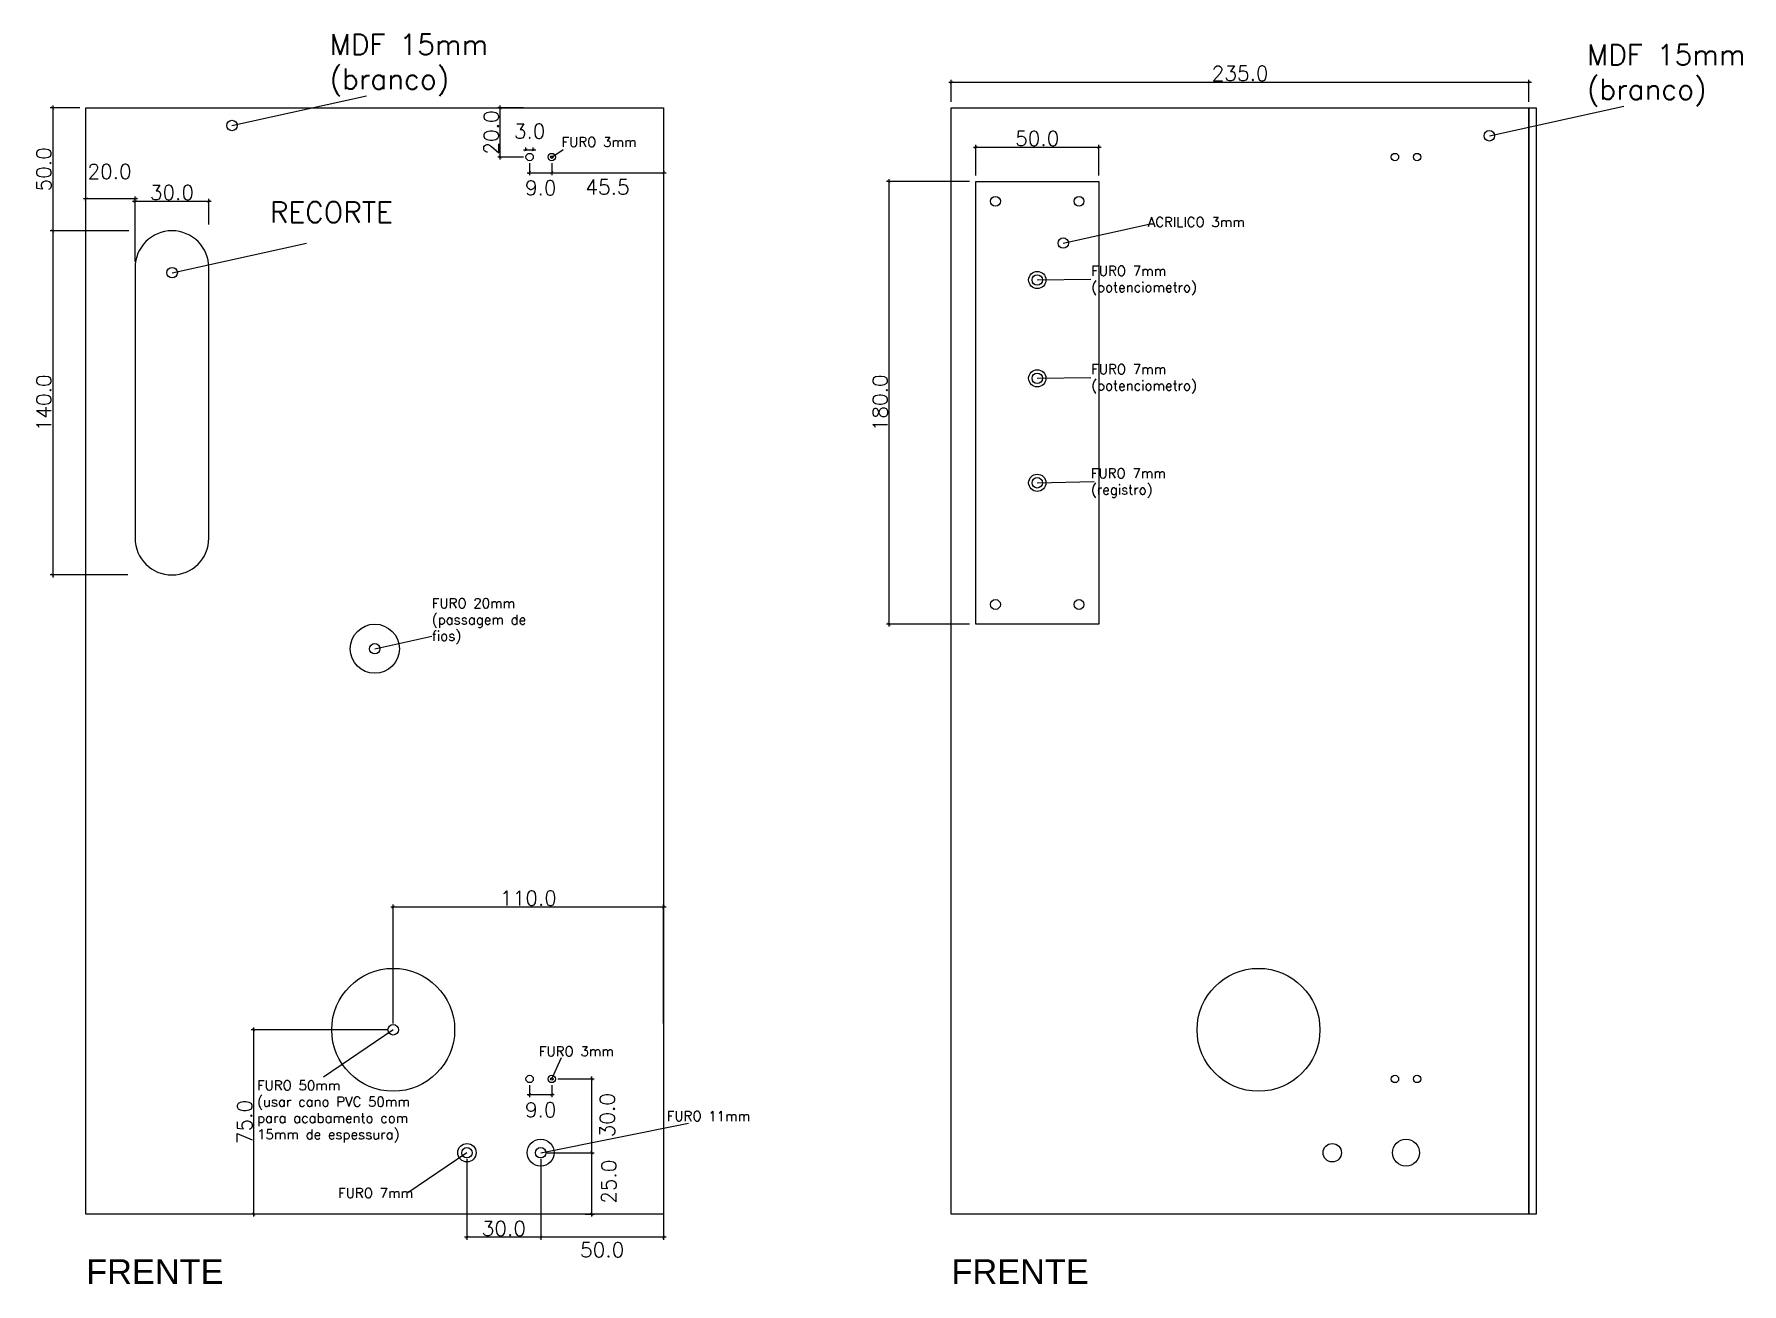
# Model space of a CAD drawing. Header units: millimetres. Extents: x 375 to 6718, y -847 to 3071.
# Drawn here: x 5047 to 5742, y 844 to 1352 of the extents above; entities that cross this region are included whole.
import ezdxf

# ---------------------------------------------------------------- set-up
doc = ezdxf.new("R2010")
doc.units = ezdxf.units.MM
doc.header["$LTSCALE"] = 10
for name, color, linetype in [('01', 1, 'Continuous'), ('1000-dim1', 1, 'Continuous'), ('2', 2, 'Continuous'), ('Carimbo', 2, 'Continuous')]:
    doc.layers.add(name, color=color, linetype=linetype)
doc.layers.add('B-TEXTO02', color=2, linetype='Continuous', lineweight=20)
doc.styles.add('r80', font='romans.shx')
doc.styles.add('SR80-001', font='romans.shx', dxfattribs={"height": 0.2})
doc.styles.add('T7', font='arial.ttf')
doc.dimstyles.new('cadnorma_dim1', dxfattribs={"dimscale": 0, "dimtxt": 6, "dimasz": 1.2, "dimexe": 1, "dimexo": 2.5, "dimgap": 0.6, "dimtad": 1, "dimdec": 1, "dimzin": 4, "dimdsep": 46, "dimtxsty": 'r80', "dimblk": 'ARCHTICK', "dimcen": -1, "dimdle": 1, "dimclrd": 1, "dimclre": 1, "dimclrt": 2, "dimaunit": 1, "dimazin": 0, "dimtfac": 1, "dimtdec": 1, "dimtix": 1, "dimtmove": 2, "dimatfit": 0, "dimfxl": 0, "dimtolj": 1, "dimtzin": 0, "dimarcsym": 0})

# ---------------------------------------------------------------- blocks, each defined once
blk = doc.blocks.new('_ArchTick')
at = {"color": 0, "linetype": 'ByBlock', "const_width": 0.15}
blk.add_lwpolyline([(-0.5, -0.5), (0.5, 0.5)], dxfattribs=at)
blk = doc.blocks.new('*D33')
at = {"layer": '1000-dim1', "color": 1, "lineweight": -2}
for p, q in [((5087, 1284.04), (5119, 1284.04)), ((5088, 1274.55), (5088, 1285.04)), ((5118, 1274.55), (5118, 1285.04))]:
    blk.add_line(p, q, dxfattribs=at)
at = {"layer": 'Defpoints', "color": 0}
for p in [(5118, 1284.04), (5088, 1272.05), (5118, 1272.05)]:
    blk.add_point(p, dxfattribs=at)
at = {"layer": '1000-dim1', "color": 1, "lineweight": -2, "xscale": 1.2, "yscale": 1.2, "zscale": 1.2, "rotation": 180}
blk.add_blockref('_ArchTick', (5088, 1284.04), dxfattribs=at)
at = {"layer": '1000-dim1', "color": 1, "lineweight": -2, "xscale": 1.2, "yscale": 1.2, "zscale": 1.2}
blk.add_blockref('_ArchTick', (5118, 1284.04), dxfattribs=at)
at = {"layer": '1000-dim1', "color": 2, "insert": (5103, 1287.64), "char_height": 6, "attachment_point": 5, "style": 'r80'}
blk.add_mtext('\\A1;30.0', dxfattribs=at)
blk = doc.blocks.new('*D34')
at = {"layer": '1000-dim1', "color": 1, "lineweight": -2}
for p, q in [((5085.5, 1272.05), (5053.48, 1272.05)), ((5054.48, 1273.05), (5054.48, 1131.05)), ((5085.07, 1132.05), (5053.48, 1132.05))]:
    blk.add_line(p, q, dxfattribs=at)
at = {"layer": 'Defpoints', "color": 0}
for p in [(5088, 1272.05), (5054.48, 1132.05), (5087.57, 1132.05)]:
    blk.add_point(p, dxfattribs=at)
at = {"layer": '1000-dim1', "color": 1, "lineweight": -2, "xscale": 1.2, "yscale": 1.2, "zscale": 1.2}
for p, rotation in [((5054.48, 1272.05), 90), ((5054.48, 1132.05), 270)]:
    blk.add_blockref('_ArchTick', p, dxfattribs=dict(at, rotation=rotation))
at = {"layer": '1000-dim1', "color": 2, "insert": (5050.88, 1202.05), "char_height": 6, "attachment_point": 5, "rotation": 90, "style": 'r80'}
blk.add_mtext('\\A1;140.0', dxfattribs=at)
blk = doc.blocks.new('*D35')
at = {"layer": '1000-dim1', "color": 1, "lineweight": -2}
for p, q in [((5065.5, 1322.05), (5053.48, 1322.05)), ((5054.48, 1323.05), (5054.48, 1271.05)), ((5065.5, 1272.05), (5053.48, 1272.05))]:
    blk.add_line(p, q, dxfattribs=at)
at = {"layer": 'Defpoints', "color": 0}
for p in [(5068, 1322.05), (5054.48, 1272.05), (5068, 1272.05)]:
    blk.add_point(p, dxfattribs=at)
at = {"layer": '1000-dim1', "color": 1, "lineweight": -2, "xscale": 1.2, "yscale": 1.2, "zscale": 1.2}
for p, rotation in [((5054.48, 1322.05), 90), ((5054.48, 1272.05), 270)]:
    blk.add_blockref('_ArchTick', p, dxfattribs=dict(at, rotation=rotation))
at = {"layer": '1000-dim1', "color": 2, "insert": (5050.88, 1297.05), "char_height": 6, "attachment_point": 5, "rotation": 90, "style": 'r80'}
blk.add_mtext('\\A1;50.0', dxfattribs=at)
blk = doc.blocks.new('*D36')
at = {"layer": '1000-dim1', "color": 1, "lineweight": -2}
for p, q in [((5248.5, 1299.55), (5248.5, 1294.69)), ((5257.5, 1299.55), (5257.5, 1294.69)), ((5247.5, 1295.69), (5258.5, 1295.69))]:
    blk.add_line(p, q, dxfattribs=at)
at = {"layer": 'Defpoints', "color": 0}
for p in [(5248.5, 1302.05), (5257.5, 1302.05), (5257.5, 1295.69)]:
    blk.add_point(p, dxfattribs=at)
at = {"layer": '1000-dim1', "color": 1, "lineweight": -2, "xscale": 1.2, "yscale": 1.2, "zscale": 1.2, "rotation": 180}
blk.add_blockref('_ArchTick', (5248.5, 1295.69), dxfattribs=at)
at = {"layer": '1000-dim1', "color": 1, "lineweight": -2, "xscale": 1.2, "yscale": 1.2, "zscale": 1.2}
blk.add_blockref('_ArchTick', (5257.5, 1295.69), dxfattribs=at)
at = {"layer": '1000-dim1', "color": 2, "insert": (5253, 1289.48), "char_height": 6, "attachment_point": 5, "style": 'r80'}
blk.add_mtext('\\A1;9.0', dxfattribs=at)
blk = doc.blocks.new('*D37')
at = {"layer": '1000-dim1', "color": 1, "lineweight": -2}
for p, q in [((5246, 1304.92), (5251, 1304.92)), ((5247, 1304.55), (5247, 1305.92)), ((5250, 1304.55), (5250, 1305.92))]:
    blk.add_line(p, q, dxfattribs=at)
at = {"layer": 'Defpoints', "color": 0}
for p in [(5247, 1302.05), (5250, 1304.92), (5250, 1302.05)]:
    blk.add_point(p, dxfattribs=at)
at = {"layer": '1000-dim1', "color": 1, "lineweight": -2, "xscale": 1.2, "yscale": 1.2, "zscale": 1.2, "rotation": 180}
blk.add_blockref('_ArchTick', (5247, 1304.92), dxfattribs=at)
at = {"layer": '1000-dim1', "color": 1, "lineweight": -2, "xscale": 1.2, "yscale": 1.2, "zscale": 1.2}
blk.add_blockref('_ArchTick', (5250, 1304.92), dxfattribs=at)
at = {"layer": '1000-dim1', "color": 2, "insert": (5248.5, 1312.59), "char_height": 6, "attachment_point": 5, "style": 'r80'}
blk.add_mtext('\\A1;3.0', dxfattribs=at)
blk = doc.blocks.new('*D38')
at = {"layer": '1000-dim1', "color": 1, "lineweight": -2}
for p, q in [((5248.5, 924.55), (5248.5, 919.69)), ((5257.5, 924.55), (5257.5, 919.69)), ((5247.5, 920.69), (5258.5, 920.69))]:
    blk.add_line(p, q, dxfattribs=at)
at = {"layer": 'Defpoints', "color": 0}
for p in [(5248.5, 927.05), (5257.5, 927.05), (5257.5, 920.69)]:
    blk.add_point(p, dxfattribs=at)
at = {"layer": '1000-dim1', "color": 1, "lineweight": -2, "xscale": 1.2, "yscale": 1.2, "zscale": 1.2, "rotation": 180}
blk.add_blockref('_ArchTick', (5248.5, 920.69), dxfattribs=at)
at = {"layer": '1000-dim1', "color": 1, "lineweight": -2, "xscale": 1.2, "yscale": 1.2, "zscale": 1.2}
blk.add_blockref('_ArchTick', (5257.5, 920.69), dxfattribs=at)
at = {"layer": '1000-dim1', "color": 2, "insert": (5253, 914.48), "char_height": 6, "attachment_point": 5, "style": 'r80'}
blk.add_mtext('\\A1;9.0', dxfattribs=at)
blk = doc.blocks.new('*D39')
at = {"layer": '1000-dim1', "color": 1, "lineweight": -2}
for p, q in [((5253, 894.55), (5253, 861.65)), ((5303, 894.55), (5303, 861.65)), ((5304, 862.65), (5252, 862.65))]:
    blk.add_line(p, q, dxfattribs=at)
at = {"layer": 'Defpoints', "color": 0}
for p in [(5253, 897.05), (5303, 897.05), (5253, 862.65)]:
    blk.add_point(p, dxfattribs=at)
at = {"layer": '1000-dim1', "color": 1, "lineweight": -2, "xscale": 1.2, "yscale": 1.2, "zscale": 1.2, "rotation": 180}
blk.add_blockref('_ArchTick', (5253, 862.65), dxfattribs=at)
at = {"layer": '1000-dim1', "color": 1, "lineweight": -2, "xscale": 1.2, "yscale": 1.2, "zscale": 1.2}
blk.add_blockref('_ArchTick', (5303, 862.65), dxfattribs=at)
at = {"layer": '1000-dim1', "color": 2, "insert": (5278, 857.51), "char_height": 6, "attachment_point": 5, "style": 'r80'}
blk.add_mtext('\\A1;50.0', dxfattribs=at)
blk = doc.blocks.new('*D40')
at = {"layer": '1000-dim1', "color": 1, "lineweight": -2}
for p, q in [((5223, 894.55), (5223, 861.65)), ((5253, 894.55), (5253, 861.65)), ((5254, 862.65), (5222, 862.65))]:
    blk.add_line(p, q, dxfattribs=at)
at = {"layer": 'Defpoints', "color": 0}
for p in [(5223, 897.05), (5253, 897.05), (5223, 862.65)]:
    blk.add_point(p, dxfattribs=at)
at = {"layer": '1000-dim1', "color": 1, "lineweight": -2, "xscale": 1.2, "yscale": 1.2, "zscale": 1.2, "rotation": 180}
blk.add_blockref('_ArchTick', (5223, 862.65), dxfattribs=at)
at = {"layer": '1000-dim1', "color": 1, "lineweight": -2, "xscale": 1.2, "yscale": 1.2, "zscale": 1.2}
blk.add_blockref('_ArchTick', (5253, 862.65), dxfattribs=at)
at = {"layer": '1000-dim1', "color": 2, "insert": (5238, 866.25), "char_height": 6, "attachment_point": 5, "style": 'r80'}
blk.add_mtext('\\A1;30.0', dxfattribs=at)
blk = doc.blocks.new('*D41')
at = {"layer": '1000-dim1', "color": 1, "lineweight": -2}
for p, q in [((5419, 1332.49), (5656, 1332.49)), ((5420, 1324.55), (5420, 1333.49)), ((5655, 1324.55), (5655, 1333.49))]:
    blk.add_line(p, q, dxfattribs=at)
at = {"layer": 'Defpoints', "color": 0}
for p in [(5655, 1332.49), (5420, 1322.05), (5655, 1322.05)]:
    blk.add_point(p, dxfattribs=at)
at = {"layer": '1000-dim1', "color": 1, "lineweight": -2, "xscale": 1.2, "yscale": 1.2, "zscale": 1.2, "rotation": 180}
blk.add_blockref('_ArchTick', (5420, 1332.49), dxfattribs=at)
at = {"layer": '1000-dim1', "color": 1, "lineweight": -2, "xscale": 1.2, "yscale": 1.2, "zscale": 1.2}
blk.add_blockref('_ArchTick', (5655, 1332.49), dxfattribs=at)
at = {"layer": '1000-dim1', "color": 2, "insert": (5537.5, 1336.09), "char_height": 6, "attachment_point": 5, "style": 'r80'}
blk.add_mtext('\\A1;235.0', dxfattribs=at)
blk = doc.blocks.new('*D42')
at = {"layer": '1000-dim1', "color": 1, "lineweight": -2}
for p, q in [((5429, 1306), (5481, 1306)), ((5430, 1294.55), (5430, 1307)), ((5480, 1294.55), (5480, 1307))]:
    blk.add_line(p, q, dxfattribs=at)
at = {"layer": 'Defpoints', "color": 0}
for p in [(5480, 1306), (5430, 1292.05), (5480, 1292.05)]:
    blk.add_point(p, dxfattribs=at)
at = {"layer": '1000-dim1', "color": 1, "lineweight": -2, "xscale": 1.2, "yscale": 1.2, "zscale": 1.2, "rotation": 180}
blk.add_blockref('_ArchTick', (5430, 1306), dxfattribs=at)
at = {"layer": '1000-dim1', "color": 1, "lineweight": -2, "xscale": 1.2, "yscale": 1.2, "zscale": 1.2}
blk.add_blockref('_ArchTick', (5480, 1306), dxfattribs=at)
at = {"layer": '1000-dim1', "color": 2, "insert": (5455, 1309.6), "char_height": 6, "attachment_point": 5, "style": 'r80'}
blk.add_mtext('\\A1;50.0', dxfattribs=at)
blk = doc.blocks.new('*D43')
at = {"layer": '1000-dim1', "color": 1, "lineweight": -2}
for p, q in [((5394.66, 1293.05), (5394.66, 1111.05)), ((5427.5, 1292.05), (5393.66, 1292.05)), ((5427.5, 1112.05), (5393.66, 1112.05))]:
    blk.add_line(p, q, dxfattribs=at)
at = {"layer": 'Defpoints', "color": 0}
for p in [(5430, 1292.05), (5394.66, 1112.05), (5430, 1112.05)]:
    blk.add_point(p, dxfattribs=at)
at = {"layer": '1000-dim1', "color": 1, "lineweight": -2, "xscale": 1.2, "yscale": 1.2, "zscale": 1.2}
for p, rotation in [((5394.66, 1292.05), 90), ((5394.66, 1112.05), 270)]:
    blk.add_blockref('_ArchTick', p, dxfattribs=dict(at, rotation=rotation))
at = {"layer": '1000-dim1', "color": 2, "insert": (5391.06, 1202.05), "char_height": 6, "attachment_point": 5, "rotation": 90, "style": 'r80'}
blk.add_mtext('\\A1;180.0', dxfattribs=at)
blk = doc.blocks.new('*D44')
at = {"layer": '1000-dim1', "color": 1, "lineweight": -2}
for p, q in [((5255.5, 897.05), (5274.74, 897.05)), ((5273.74, 871.05), (5273.74, 898.05)), ((5271.14, 872.05), (5274.74, 872.05))]:
    blk.add_line(p, q, dxfattribs=at)
at = {"layer": 'Defpoints', "color": 0}
for p in [(5253, 897.05), (5273.74, 897.05), (5268.64, 872.05)]:
    blk.add_point(p, dxfattribs=at)
at = {"layer": '1000-dim1', "color": 1, "lineweight": -2, "xscale": 1.2, "yscale": 1.2, "zscale": 1.2}
for p, rotation in [((5273.74, 897.05), 90), ((5273.74, 872.05), 270)]:
    blk.add_blockref('_ArchTick', p, dxfattribs=dict(at, rotation=rotation))
at = {"layer": '1000-dim1', "color": 2, "insert": (5280.76, 885.27), "char_height": 6, "attachment_point": 5, "rotation": 90, "style": 'r80'}
blk.add_mtext('\\A1;25.0', dxfattribs=at)
blk = doc.blocks.new('*D45')
at = {"layer": '1000-dim1', "color": 1, "lineweight": -2}
for p, q in [((5260, 927.05), (5274.74, 927.05)), ((5273.74, 896.05), (5273.74, 928.05)), ((5255.5, 897.05), (5274.74, 897.05))]:
    blk.add_line(p, q, dxfattribs=at)
at = {"layer": 'Defpoints', "color": 0}
for p in [(5257.5, 927.05), (5273.74, 927.05), (5253, 897.05)]:
    blk.add_point(p, dxfattribs=at)
at = {"layer": '1000-dim1', "color": 1, "lineweight": -2, "xscale": 1.2, "yscale": 1.2, "zscale": 1.2}
for p, rotation in [((5273.74, 927.05), 90), ((5273.74, 897.05), 270)]:
    blk.add_blockref('_ArchTick', p, dxfattribs=dict(at, rotation=rotation))
at = {"layer": '1000-dim1', "color": 2, "insert": (5280.11, 912.33), "char_height": 6, "attachment_point": 5, "rotation": 90, "style": 'r80'}
blk.add_mtext('\\A1;30.0', dxfattribs=at)
blk = doc.blocks.new('*D46')
at = {"layer": '1000-dim1', "color": 1, "lineweight": -2}
for p, q in [((5068, 1259.55), (5068, 1286.04)), ((5088, 1259.55), (5088, 1286.04)), ((5089, 1285.04), (5067, 1285.04))]:
    blk.add_line(p, q, dxfattribs=at)
at = {"layer": 'Defpoints', "color": 0}
for p in [(5068, 1285.04), (5068, 1257.05), (5088, 1257.05)]:
    blk.add_point(p, dxfattribs=at)
at = {"layer": '1000-dim1', "color": 1, "lineweight": -2, "xscale": 1.2, "yscale": 1.2, "zscale": 1.2, "rotation": 180}
blk.add_blockref('_ArchTick', (5068, 1285.04), dxfattribs=at)
at = {"layer": '1000-dim1', "color": 1, "lineweight": -2, "xscale": 1.2, "yscale": 1.2, "zscale": 1.2}
blk.add_blockref('_ArchTick', (5088, 1285.04), dxfattribs=at)
at = {"layer": '1000-dim1', "color": 2, "insert": (5077.64, 1296.15), "char_height": 6, "attachment_point": 5, "style": 'r80'}
blk.add_mtext('\\A1;20.0', dxfattribs=at)
blk = doc.blocks.new('*D47')
at = {"layer": '1000-dim1', "color": 1, "lineweight": -2}
for p, q in [((5192, 997.01), (5304, 997.01)), ((5193, 949.55), (5193, 998.01)), ((5303, 949.55), (5303, 998.01))]:
    blk.add_line(p, q, dxfattribs=at)
at = {"layer": 'Defpoints', "color": 0}
for p in [(5303, 997.01), (5193, 947.05), (5303, 947.05)]:
    blk.add_point(p, dxfattribs=at)
at = {"layer": '1000-dim1', "color": 1, "lineweight": -2, "xscale": 1.2, "yscale": 1.2, "zscale": 1.2, "rotation": 180}
blk.add_blockref('_ArchTick', (5193, 997.01), dxfattribs=at)
at = {"layer": '1000-dim1', "color": 1, "lineweight": -2, "xscale": 1.2, "yscale": 1.2, "zscale": 1.2}
blk.add_blockref('_ArchTick', (5303, 997.01), dxfattribs=at)
at = {"layer": '1000-dim1', "color": 2, "insert": (5248, 1000.61), "char_height": 6, "attachment_point": 5, "style": 'r80'}
blk.add_mtext('\\A1;110.0', dxfattribs=at)
blk = doc.blocks.new('*D48')
at = {"layer": '1000-dim1', "color": 1, "lineweight": -2}
for p, q in [((5190.5, 947.05), (5135.19, 947.05)), ((5136.19, 948.05), (5136.19, 871.05)), ((5190.5, 872.05), (5135.19, 872.05))]:
    blk.add_line(p, q, dxfattribs=at)
at = {"layer": 'Defpoints', "color": 0}
for p in [(5193, 947.05), (5136.19, 872.05), (5193, 872.05)]:
    blk.add_point(p, dxfattribs=at)
at = {"layer": '1000-dim1', "color": 1, "lineweight": -2, "xscale": 1.2, "yscale": 1.2, "zscale": 1.2}
for p, rotation in [((5136.19, 947.05), 90), ((5136.19, 872.05), 270)]:
    blk.add_blockref('_ArchTick', p, dxfattribs=dict(at, rotation=rotation))
at = {"layer": '1000-dim1', "color": 2, "insert": (5132.59, 909.55), "char_height": 6, "attachment_point": 5, "rotation": 90, "style": 'r80'}
blk.add_mtext('\\A1;75.0', dxfattribs=at)
blk = doc.blocks.new('*D87')
at = {"layer": '1000-dim1', "color": 1, "lineweight": -2}
for p, q in [((5246, 1322.05), (5235.51, 1322.05)), ((5236.51, 1301.05), (5236.51, 1323.05)), ((5246, 1302.05), (5235.51, 1302.05))]:
    blk.add_line(p, q, dxfattribs=at)
at = {"layer": 'Defpoints', "color": 0}
for p in [(5236.51, 1322.05), (5248.5, 1322.05), (5248.5, 1302.05)]:
    blk.add_point(p, dxfattribs=at)
at = {"layer": '1000-dim1', "color": 1, "lineweight": -2, "xscale": 1.2, "yscale": 1.2, "zscale": 1.2}
for p, rotation in [((5236.51, 1322.05), 90), ((5236.51, 1302.05), 270)]:
    blk.add_blockref('_ArchTick', p, dxfattribs=dict(at, rotation=rotation))
at = {"layer": '1000-dim1', "color": 2, "insert": (5232.91, 1312.05), "char_height": 6, "attachment_point": 5, "rotation": 90, "style": 'r80'}
blk.add_mtext('\\A1;20.0', dxfattribs=at)
blk = doc.blocks.new('*D88')
at = {"layer": '1000-dim1', "color": 1, "lineweight": -2}
for p, q in [((5257.5, 1299.55), (5257.5, 1294.69)), ((5303, 1299.55), (5303, 1294.69)), ((5256.5, 1295.69), (5304, 1295.69))]:
    blk.add_line(p, q, dxfattribs=at)
at = {"layer": 'Defpoints', "color": 0}
for p in [(5257.5, 1302.05), (5303, 1302.05), (5303, 1295.69)]:
    blk.add_point(p, dxfattribs=at)
at = {"layer": '1000-dim1', "color": 1, "lineweight": -2, "xscale": 1.2, "yscale": 1.2, "zscale": 1.2, "rotation": 180}
blk.add_blockref('_ArchTick', (5257.5, 1295.69), dxfattribs=at)
at = {"layer": '1000-dim1', "color": 1, "lineweight": -2, "xscale": 1.2, "yscale": 1.2, "zscale": 1.2}
blk.add_blockref('_ArchTick', (5303, 1295.69), dxfattribs=at)
at = {"layer": '1000-dim1', "color": 2, "insert": (5280.17, 1289.85), "char_height": 6, "attachment_point": 5, "style": 'r80'}
blk.add_mtext('\\A1;45.5', dxfattribs=at)

msp = doc.modelspace()

# ---------------------------------------------------------------- linework, layer by layer
at = {"layer": '01'}
for p, q in [((5127.42, 1314.88), (5182.1, 1326.94)), ((5638.9, 1310.7), (5693.57, 1322.77)), ((5257.5, 1302.05), (5262.19, 1305.16)), ((5465.57, 1267.06), (5501.09, 1274.9)), ((5103.08, 1255.01), (5157.76, 1267.08)), ((5455, 1252.05), (5476.79, 1252.32)), ((5455, 1212.05), (5476.79, 1212.32)), ((5455, 1169.55), (5478.15, 1170.02)), ((5185.5, 1102.05), (5208.73, 1107.18)), ((5193, 947.05), (5164.58, 927.77)), ((5257.5, 927.05), (5261.4, 935.8)), ((5253, 897.05), (5313.17, 909.12)), ((5223, 897.05), (5198.99, 880.76))]:
    msp.add_line(p, q, dxfattribs=at)
for centre, radius in [((5127.42, 1314.88), 2.13), ((5638.9, 1310.7), 2.13), ((5257.5, 1302.05), 0.527), ((5465.57, 1267.06), 2.13), ((5103.08, 1255.01), 2.13), ((5455, 1252.05), 2.13), ((5455, 1212.05), 2.13), ((5455, 1169.55), 2.13), ((5185.5, 1102.05), 2.13), ((5193, 947.05), 2.13), ((5257.5, 927.05), 0.527), ((5223, 897.05), 2.13), ((5253, 897.05), 2.13)]:
    msp.add_circle(centre, radius, dxfattribs=at)
at = {"layer": '1000-dim1'}
for centre in [(5438, 1284.04), (5472, 1284.04), (5438, 1120.05), (5472, 1120.05)]:
    msp.add_circle(centre, 2, dxfattribs=at)
at = {"layer": '2'}
for points in [[(5068, 1322.05), (5303, 1322.05), (5303, 872.05), (5068, 872.05)], [(5420, 1322.05), (5655, 1322.05), (5655, 872.05), (5420, 872.05)], [(5658, 872.05), (5655, 872.05), (5655, 1322.05), (5658, 1322.05)], [(5430, 1292.05), (5480, 1292.05), (5480, 1112.05), (5430, 1112.05)]]:
    msp.add_lwpolyline(points, close=True, dxfattribs=at)
msp.add_lwpolyline([(5118, 1147.05), (5118, 1257.05, 1), (5088, 1257.05), (5088, 1147.05, 1)], format="xyb", close=True, dxfattribs=at)
for centre, radius in [((5248.5, 1302.05), 1.5), ((5257.5, 1302.05), 1.5), ((5600.5, 1302.05), 1.5), ((5609.5, 1302.05), 1.5), ((5455, 1252.05), 3.5), ((5455, 1212.05), 3.5), ((5455, 1169.55), 3.5), ((5185.5, 1102.05), 10), ((5193, 947.05), 25), ((5545, 947.05), 25), ((5248.5, 927.05), 1.5), ((5257.5, 927.05), 1.5), ((5600.5, 927.05), 1.5), ((5609.5, 927.05), 1.5), ((5223, 897.05), 3.75), ((5253, 897.05), 5.5), ((5575, 897.05), 3.75), ((5605, 897.05), 5.5)]:
    msp.add_circle(centre, radius, dxfattribs=at)

# ---------------------------------------------------------------- texts
at = {"layer": 'B-TEXTO02', "attachment_point": 4, "style": 'SR80-001'}
for s, insert, char_height, width in [('\\A1;MDF 15mm\\P(branco)', (5167.14, 1339.43), 8.4008, 89.6409), ('\\A1;MDF 15mm\\P(branco)', (5678.61, 1335.26), 8.4008, 89.6409), ('\\A1;FURO 3mm', (5261.52, 1308.18), 3.9755, 42.4204), ('\\A1;RECORTE', (5142.8, 1279.57), 8.4008, 89.6409), ('\\A1;ACRILICO 3mm', (5499.94, 1275.59), 3.9755, 42.4204), ('\\A1;FURO 7mm\\P(potenciometro)', (5476.99, 1251.77), 3.9755, 42.4204), ('\\A1;FURO 7mm\\P(potenciometro)', (5476.99, 1211.77), 3.9755, 42.4204), ('\\A1;FURO 7mm\\P(registro)', (5476.84, 1169.44), 3.9755, 42.4204), ('\\A1;FURO 20mm\\P(passagem de fios)', (5208.73, 1113.25), 3.9755, 42.4204), ('\\A1;FURO 3mm', (5252.29, 938.32), 3.9755, 42.4204), ('\\A1;FURO 50mm\\P(usar cano PVC 50mm para acabamento com 15mm de espessura)', (5137.63, 913.82), 3.9755, 72.5033), ('\\A1;FURO 11mm', (5304.33, 911.93), 3.9755, 42.4204), ('\\A1;FURO 7mm', (5170.63, 880.66), 3.9755, 42.4204)]:
    msp.add_mtext(s, dxfattribs=dict(at, insert=insert, char_height=char_height, width=width))
at = {"layer": 'Carimbo', "char_height": 10, "attachment_point": 1, "style": 'T7'}
for insert in [(5068.1, 853.72), (5420.1, 853.72)]:
    msp.add_mtext_dynamic_manual_height_columns('FRENTE', width=108.6812, gutter_width=5, heights=[50.23], dxfattribs=dict(at, insert=insert))

# ---------------------------------------------------------------- dimensions: what is measured, and where the dimension line sits
at = {"layer": '1000-dim1'}
for base, p1, p2, override, picture, middle in [((5655, 1332.49), (5420, 1322.05), (5655, 1322.05), {"dimscale": 1}, '*D41', (5537.5, 1336.09)), ((5480, 1306), (5430, 1292.05), (5480, 1292.05), {"dimscale": 1}, '*D42', (5455, 1309.6)), ((5118, 1284.04), (5088, 1272.05), (5118, 1272.05), {"dimscale": 1, "dimtxt": 6}, '*D33', (5103, 1287.64)), ((5303, 997.01), (5193, 947.05), (5303, 947.05), {"dimscale": 1}, '*D47', (5248, 1000.61)), ((5223, 862.65), (5253, 897.05), (5223, 897.05), {"dimscale": 1, "dimtxt": 6, "dimgap": 0.6}, '*D40', (5238, 866.25))]:
    dim = msp.add_linear_dim(base=base, p1=p1, p2=p2, dimstyle='cadnorma_dim1', override=override, dxfattribs=at)
    dim.commit()
    dim.dimension.update_dxf_attribs({"geometry": picture, "text_midpoint": middle})
for base, p1, p2, override, picture, middle in [((5054.48, 1272.05), (5068, 1322.05), (5068, 1272.05), {"dimscale": 1, "dimtxt": 6}, '*D35', (5050.88, 1297.05)), ((5236.51, 1322.05), (5248.5, 1302.05), (5248.5, 1322.05), {"dimscale": 1}, '*D87', (5232.91, 1312.05)), ((5394.66, 1112.05), (5430, 1292.05), (5430, 1112.05), {"dimscale": 1}, '*D43', (5391.06, 1202.05)), ((5054.48, 1132.05), (5088, 1272.05), (5087.57, 1132.05), {"dimscale": 1, "dimtxt": 6}, '*D34', (5050.88, 1202.05)), ((5136.19, 872.05), (5193, 947.05), (5193, 872.05), {"dimscale": 1}, '*D48', (5132.59, 909.55))]:
    dim = msp.add_linear_dim(base=base, p1=p1, p2=p2, angle=90, dimstyle='cadnorma_dim1', override=override, dxfattribs=at)
    dim.commit()
    dim.dimension.update_dxf_attribs({"geometry": picture, "text_midpoint": middle})
for base, p1, p2, override, picture, middle in [((5250, 1304.92), (5247, 1302.05), (5250, 1302.05), {"dimscale": 1, "dimtxt": 6}, '*D37', (5248.5, 1312.59)), ((5068, 1285.04), (5088, 1257.05), (5068, 1257.05), {"dimscale": 1}, '*D46', (5077.64, 1296.15)), ((5257.5, 1295.69), (5248.5, 1302.05), (5257.5, 1302.05), {"dimscale": 1, "dimtxt": 6}, '*D36', (5253, 1289.48)), ((5303, 1295.69), (5257.5, 1302.05), (5303, 1302.05), {"dimscale": 1}, '*D88', (5280.17, 1289.85)), ((5257.5, 920.69), (5248.5, 927.05), (5257.5, 927.05), {"dimscale": 1, "dimtxt": 6}, '*D38', (5253, 914.48)), ((5253, 862.65), (5303, 897.05), (5253, 897.05), {"dimscale": 1, "dimtxt": 6}, '*D39', (5278, 857.51))]:
    dim = msp.add_linear_dim(base=base, p1=p1, p2=p2, dimstyle='cadnorma_dim1', override=override, dxfattribs=at)
    dim.commit()
    dim.dimension.update_dxf_attribs({"geometry": picture, "text_midpoint": middle, "dimtype": 160})
for base, p1, p2, picture, middle in [((5273.74, 927.05), (5253, 897.05), (5257.5, 927.05), '*D45', (5280.11, 912.33)), ((5273.74, 897.05), (5268.64, 872.05), (5253, 897.05), '*D44', (5280.76, 885.27))]:
    dim = msp.add_linear_dim(base=base, p1=p1, p2=p2, angle=90, dimstyle='cadnorma_dim1', override={"dimscale": 1}, dxfattribs=at)
    dim.commit()
    dim.dimension.update_dxf_attribs({"geometry": picture, "text_midpoint": middle, "dimtype": 160})

doc.saveas('drawing.dxf')
